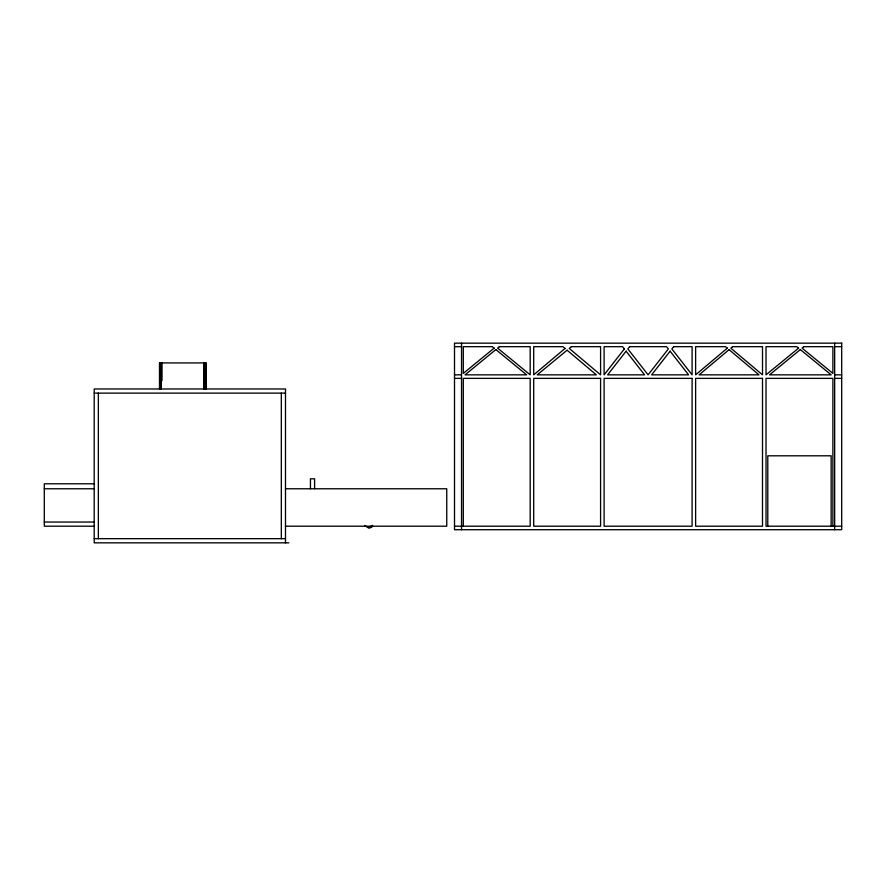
<?xml version="1.0" encoding="UTF-8"?>
<svg xmlns="http://www.w3.org/2000/svg" width="886" height="886" viewBox="0 0 886 886"><rect width="100%" height="100%" fill="white"/><g stroke="black" fill="none" stroke-linecap="round" stroke-linejoin="round"><path stroke-width="1.33" d="M372.53 525.354L372.353 526.594L370.869 527.602L369.03 527.369M371.201 525.808L370.913 527.192L368.853 528.2L364.667 525.498M454.507 346.681L461.54 346.681M834.656 346.681L841.7 346.681M454.507 374.844L461.54 374.844M834.656 374.844L841.7 374.844M454.507 378.366L461.54 378.366M834.656 378.366L841.7 378.366M161.396 380.659L161.983 380.659L161.983 362.928M94.204 393.129L285.491 393.129M94.204 483.789L44.3 483.789L44.3 526.206L94.204 526.206M44.3 488.773L94.204 488.773M285.491 488.773L446.754 488.773L446.754 526.206L285.491 526.206M44.3 522.042L94.204 522.042M454.507 526.206L530.182 526.206L530.182 378.366L463.3 378.366L463.3 526.206M841.7 526.206L766.025 526.206L766.025 378.366L832.895 378.366L832.895 526.206M94.204 538.677L285.491 538.677M288.814 542.841L94.204 542.841L94.204 388.976L285.491 388.976L285.491 542.841M834.656 343.159L834.656 529.717M831.146 526.206L831.146 455.803L767.785 455.803L767.785 526.206M461.54 343.159L461.54 529.717M314.596 488.773L314.596 478.794L310.443 478.794L310.443 488.773M281.327 393.129L281.327 538.677M205.94 388.976L206.061 362.928L159.491 362.928L159.491 388.976M205.807 362.928L205.807 388.976M205.618 362.928L205.618 388.976M205.408 362.928L205.408 388.976M205.153 362.928L205.153 388.976M204.865 362.928L204.865 388.976M204.555 362.928L204.555 388.976M204.234 362.928L204.234 388.976M203.957 362.928L203.957 388.976M161.396 362.928L161.307 388.976M160.975 362.928L160.975 388.976M160.665 362.928L160.665 388.976M160.366 362.928L160.366 388.976M160.111 362.928L160.111 388.976M159.89 362.928L159.89 388.976M159.713 362.928L159.713 388.976M98.357 393.129L98.357 538.677M624.342 348.94L604.097 374.844L604.097 346.681L622.581 346.681L624.342 348.94M626.103 351.188L607.619 374.844L644.576 374.844L626.103 351.188M629.625 346.681L627.864 348.94L648.098 374.844L668.343 348.94L666.582 346.681L629.625 346.681M670.104 351.188L651.62 374.844L688.577 374.844L670.104 351.188M673.626 346.681L671.865 348.94L692.099 374.844L692.099 346.681L673.626 346.681M565.035 348.464L533.704 374.844L533.704 346.681L562.92 346.681L565.035 348.464M727.306 348.165L695.621 374.844L695.621 346.681L725.545 346.681L727.306 348.165M729.056 349.649L699.143 374.844L758.981 374.844L729.056 349.649M732.578 346.681L730.817 348.165L762.503 374.844L762.503 346.681L732.578 346.681M567.095 350.203L537.226 374.844L596.356 374.844L567.095 350.203M571.37 346.681L569.233 348.442L600.586 374.844L600.586 346.681L571.37 346.681M494.1 348.132L463.3 373.405L463.3 346.681L492.339 346.681L494.1 348.132M495.861 349.571L465.061 374.844L526.661 374.844L495.861 349.571M499.383 346.681L497.622 348.132L530.182 374.844L530.182 346.681L499.383 346.681M798.585 348.132L766.025 374.844L766.025 346.681L796.824 346.681L798.585 348.132M800.335 349.571L769.535 374.844L831.146 374.844L800.335 349.571M803.857 346.681L802.096 348.132L832.895 373.405L832.895 346.681L803.857 346.681M841.7 343.159L454.507 343.159L454.507 529.717L841.7 529.717L841.7 343.159M600.586 378.366L533.704 378.366L533.704 526.206L600.586 526.206L600.586 378.366M692.099 378.366L604.097 378.366L604.097 526.206L692.099 526.206L692.099 378.366M762.503 378.366L695.621 378.366L695.621 526.206L762.503 526.206L762.503 378.366"/></g></svg>
